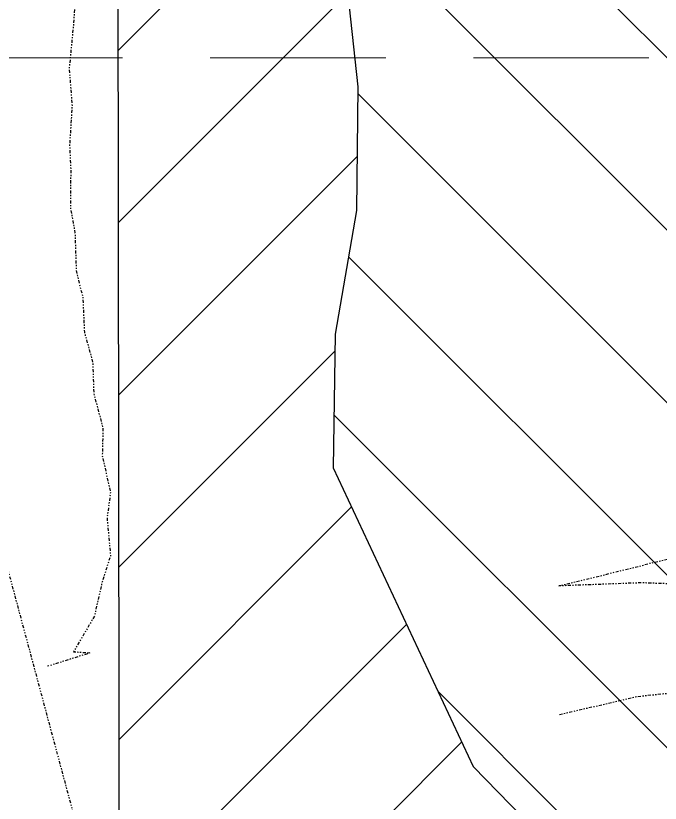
# Model space of a CAD drawing. Header units: feet. Extents: x 2175025 to 2179063, y 467811 to 470338.
# Drawn here: x 2176670.4 to 2176723.2, y 469958.3 to 470022.8 of the extents above; entities that cross this region are included whole.
import ezdxf

# ---------------------------------------------------------------- set-up
doc = ezdxf.new("R2010")
doc.units = ezdxf.units.FT
doc.header["$LTSCALE"] = 0.5
doc.header["$MEASUREMENT"] = 0
doc.linetypes.add('DIVIDE', pattern=[1.25, 0.5, -0.25, 0, -0.25, 0, -0.25])
doc.linetypes.add('HIDDEN', pattern=[0.375, 0.25, -0.125])
for name, color, linetype in [('EC', 35, 'DIVIDE'), ('GRID', 254, 'HIDDEN'), ('PC', 35, 'DIVIDE'), ('wetlands_formatted', 70, 'CONTINUOUS')]:
    doc.layers.add(name, color=color, linetype=linetype)

msp = doc.modelspace()

# ---------------------------------------------------------------- hatches: boundary and pattern name
at = {"layer": 'wetlands_formatted'}
h = msp.add_hatch(dxfattribs=at)
h.set_pattern_fill('ANSI31', color=5, scale=80, style=0)
h.paths.add_polyline_path([(2176786.157, 469839.075), (2176787.205, 469883.709), (2176806.86, 469883.775), (2176806.893, 469910.125), (2176784.721, 469911.16), (2176784.766, 469999.997), (2176774.699, 470052.205), (2176759.458, 470060.333), (2176726.206, 470096.921), (2176689.082, 470099.351), (2176681.579, 470085.816), (2176681.516, 470085.701), (2176673.394, 470072.976), (2176673.283, 470072.778), (2176678.745, 470047.683), (2176678.856, 469944.097), (2176684.863, 469906.114), (2176697.606, 469825.056), (2176714.373, 469733.945), (2176715.822, 469668.899), (2176726.099, 469624.116), (2176726.354, 469624.342), (2176728.231, 469627.043), (2176729.623, 469629.35), (2176732.388, 469632.52), (2176732.97, 469634.116), (2176734.843, 469636.496), (2176736.943, 469637.752), (2176738.953, 469638.287), (2176742.955, 469637.835), (2176746.052, 469635.632), (2176750.722, 469631.004), (2176751.72, 469621.294), (2176753.828, 469610.609), (2176756.716, 469598.31), (2176763.305, 469587.087), (2176768.779, 469582.689), (2176773.843, 469580.525), (2176775.824, 469625.296), (2176779.303, 469702.717)])
h.paths.add_polyline_path([(2176757.16, 469786.138), (2176760.271, 469775.547), (2176764.486, 469756.014), (2176763.145, 469746.292), (2176756.836, 469728.922), (2176750.59, 469716.421), (2176750.112, 469710.746), (2176747.272, 469710.782), (2176742.095, 469718.558), (2176717.024, 469821.144), (2176714.142, 469881.647), (2176713.465, 469892.207), (2176719.742, 469907.142), (2176720.308, 469919.715), (2176719.303, 469936.366), (2176719.068, 469949.761), (2176707.852, 469961.267), (2176696.395, 469985.762), (2176696.535, 469996.717), (2176698.287, 470006.84), (2176698.416, 470016.984), (2176696.599, 470033.646), (2176697.946, 470043.774), (2176703.673, 470047.354), (2176710.165, 470047.271), (2176720.637, 470041.05), (2176725.433, 470035.308), (2176729.165, 470009.694), (2176729.754, 469992.236), (2176745.628, 469964.032), (2176755.893, 469941.582), (2176755.764, 469931.438), (2176753.565, 469918.074), (2176746.439, 469900.309), (2176743.47, 469890.201), (2176752.626, 469876.287), (2176757.741, 469863.641), (2176760.101, 469825.87)], flags=16)
h = msp.add_hatch(dxfattribs=at)
h.set_pattern_fill('ANSI31', color=5, scale=80, angle=90, style=0)
h.paths.add_polyline_path([(2176710.165, 470047.271), (2176703.673, 470047.354), (2176697.946, 470043.774), (2176696.599, 470033.646), (2176698.416, 470016.984), (2176698.287, 470006.84), (2176696.535, 469996.717), (2176696.395, 469985.762), (2176707.852, 469961.267), (2176719.068, 469949.761), (2176719.303, 469936.366), (2176720.308, 469919.715), (2176719.742, 469907.142), (2176713.465, 469892.207), (2176714.142, 469881.647), (2176717.024, 469821.144), (2176742.095, 469718.558), (2176747.272, 469710.782), (2176750.112, 469710.746), (2176750.59, 469716.421), (2176756.836, 469728.922), (2176763.145, 469746.292), (2176764.486, 469756.014), (2176760.271, 469775.547), (2176757.16, 469786.138), (2176760.101, 469825.87), (2176757.741, 469863.641), (2176752.626, 469876.287), (2176743.47, 469890.201), (2176746.439, 469900.309), (2176753.565, 469918.074), (2176755.764, 469931.438), (2176755.893, 469941.582), (2176745.628, 469964.032), (2176729.754, 469992.236), (2176729.165, 470009.694), (2176725.433, 470035.308), (2176720.637, 470041.05)])

# ---------------------------------------------------------------- linework, layer by layer
at = {"layer": 'EC', "color": 43, "flags": 128}
for points, elevation in [([(2176773.374, 469959.921), (2176773.44, 469960.257), (2176773.065, 469963), (2176773.122, 469963.234), (2176772.221, 469965.864), (2176772.102, 469966.111), (2176772.057, 469966.146), (2176770.344, 469968.882), (2176769.277, 469969.461), (2176767.559, 469971.507), (2176763.571, 469973.055), (2176762.615, 469973.823), (2176759.813, 469974.566), (2176752.695, 469975.429), (2176747.123, 469975.844), (2176734.485, 469975.85), (2176734.384, 469975.86), (2176734.025, 469975.869), (2176721.663, 469976.328), (2176714.891, 469976.073), (2176721.644, 469977.735), (2176722.331, 469977.935), (2176724.925, 469978.512), (2176732.533, 469980.191), (2176734.384, 469980.611), (2176740.111, 469982.073), (2176743.34, 469983.098), (2176744.83, 469983.546), (2176747.058, 469984.494), (2176747.491, 469984.725), (2176747.501, 469984.755), (2176748.164, 469985.62), (2176748.162, 469985.693), (2176749.211, 469990.185), (2176749.422, 469991.151), (2176751.242, 469994.955), (2176751.565, 469996.791), (2176752.13, 469999.953), (2176752.423, 470003.428), (2176752.603, 470007.049), (2176754.252, 470012.3), (2176754.722, 470013.815), (2176756.099, 470017.117), (2176756.929, 470020.564), (2176757.184, 470021.647), (2176758.637, 470027.413), (2176759.352, 470030.665), (2176760.161, 470034.298), (2176761.081, 470039.494), (2176761.348, 470041.251), (2176762.082, 470048.01), (2176762.086, 470048.294), (2176762.081, 470050.598), (2176761.817, 470055.539), (2176761.782, 470055.965), (2176761.717, 470056.335), (2176760.332, 470060.952), (2176759.932, 470061.952), (2176757.922, 470065.525), (2176757.235, 470066.571), (2176754.561, 470069.689), (2176753.85, 470070.436), (2176750.271, 470073.453), (2176749.932, 470073.719), (2176747.992, 470074.984), (2176745.285, 470076.203), (2176744.371, 470076.524), (2176739.977, 470077.962), (2176736.807, 470078.878), (2176734.467, 470079.501), (2176729.118, 470081.073), (2176728.992, 470081.078), (2176728.9, 470081.162), (2176723.784, 470084.426), (2176721.593, 470089.936), (2176721.185, 470090.632), (2176721.043, 470091.179), (2176717.234, 470095.356), (2176714.172, 470099.616), (2176713.436, 470100.249), (2176712.551, 470101.226), (2176712.061, 470101.734), (2176710.848, 470102.655), (2176709.872, 470103.98), (2176709.741, 470104.056), (2176709.624, 470104.137), (2176707.08, 470105.53), (2176705.051, 470106.509), (2176701.603, 470107.136), (2176698.275, 470107.681), (2176696.642, 470107.616), (2176695.185, 470107.439), (2176692.241, 470107.045), (2176689.848, 470106.342), (2176689.132, 470106.128), (2176687.719, 470105.094), (2176687.32, 470104.863), (2176686.892, 470103.784), (2176686.347, 470103.374), (2176686.21, 470102.468), (2176682.184, 470095.792), (2176681.226, 470093.056), (2176680.871, 470091.745), (2176679.033, 470083.513), (2176678.28, 470079.857), (2176677.446, 470073.941), (2176676.721, 470069.098), (2176676.378, 470064.345), (2176675.844, 470059.087), (2176675.785, 470054.726), (2176675.459, 470049.614), (2176675.592, 470045.089), (2176675.406, 470040.505), (2176675.626, 470035.44), (2176675.474, 470031.528), (2176675.335, 470025.807), (2176675.091, 470022.058), (2176674.74, 470018.483), (2176674.978, 470015.406), (2176674.776, 470012.21), (2176674.868, 470010.251), (2176674.851, 470007.026), (2176675.22, 470005.005), (2176675.318, 470001.922), (2176675.863, 469999.7), (2176675.991, 469996.861), (2176676.68, 469994.36), (2176676.756, 469991.818), (2176677.514, 469989.016), (2176677.457, 469986.763), (2176678.126, 469983.718), (2176677.847, 469981.644), (2176678.13, 469978.541), (2176677.432, 469976.359), (2176676.82, 469973.627), (2176675.109, 469970.682), (2176676.448, 469970.582), (2176672.969, 469969.486)], 434), ([(2176755.131, 469960.709), (2176752.558, 469963.319), (2176749.665, 469965.229), (2176748.544, 469965.768), (2176746.758, 469966.273), (2176738.291, 469967.326), (2176734.071, 469967.632), (2176725.987, 469967.485), (2176721.307, 469966.986), (2176714.876, 469965.494)], 433)]:
    msp.add_lwpolyline(points, dxfattribs=dict(at, elevation=elevation))
at = {"layer": 'GRID', "color": 252, "linetype": 'HIDDEN', "lineweight": 0, "ltscale": 115}
msp.add_line((2175090.689, 470019.351), (2178996.689, 470019.351), dxfattribs=at)
at = {"layer": 'PC', "color": 25, "elevation": 446}
msp.add_lwpolyline([(2176556.296, 469743.699), (2176543.498, 469945.999), (2176601.053, 470005.588), (2176658.953, 470017.493), (2176681.243, 469934.427), (2176676.871, 469699.774)], dxfattribs=at)
at = {"layer": 'wetlands_formatted', "color": 5, "flags": 128}
for points in [[(2176726.099, 469624.116), (2176715.822, 469668.899), (2176714.373, 469733.945), (2176697.606, 469825.056), (2176684.863, 469906.114), (2176678.856, 469944.097), (2176678.745, 470047.683), (2176673.283, 470072.778), (2176673.394, 470072.976), (2176681.516, 470085.701), (2176681.579, 470085.816), (2176689.082, 470099.351), (2176726.206, 470096.921)], [(2176725.433, 470035.308), (2176720.637, 470041.05), (2176710.165, 470047.271), (2176703.673, 470047.354), (2176697.946, 470043.774), (2176696.599, 470033.646), (2176698.416, 470016.984), (2176698.287, 470006.84), (2176696.535, 469996.717), (2176696.395, 469985.762), (2176707.852, 469961.267), (2176719.068, 469949.761), (2176719.303, 469936.366), (2176720.308, 469919.715), (2176719.742, 469907.142), (2176713.465, 469892.207), (2176714.142, 469881.647), (2176717.024, 469821.144), (2176742.095, 469718.558)]]:
    msp.add_lwpolyline(points, dxfattribs=at)

doc.saveas('drawing.dxf')
